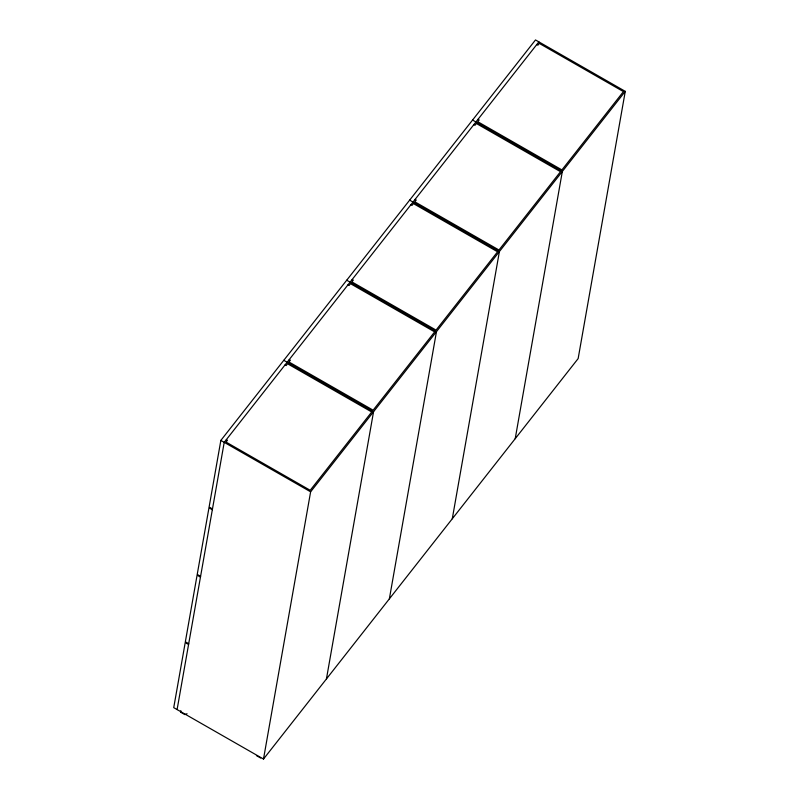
<?xml version="1.0" encoding="UTF-8"?>
<svg xmlns="http://www.w3.org/2000/svg" width="799" height="799" viewBox="0 0 799 799"><rect width="100%" height="100%" fill="white"/><g stroke="black" fill="none" stroke-linecap="round" stroke-linejoin="round"><path stroke-width="1.2" d="M188.584 644.463L185.218 642.536L173.733 707.644L263.5 759.05L578.146 358.591L625.267 91.356L535.5 39.95L220.854 440.409L209.108 507.035L212.474 508.963M177.098 709.572L224.219 442.336L538.866 41.878M180.834 710.661L180.574 712.159L184.839 714.596L187.046 713.747M263.5 759.05L310.621 491.814L625.267 91.356M326.431 678.96L373.552 411.725L283.785 360.319M389.363 598.87L436.474 331.635L346.716 280.219M452.284 518.781L499.405 251.545L409.637 200.13M515.215 438.681L562.336 171.445L472.569 120.04M536.768 44.544L537.887 45.193L539.285 43.406L623.44 91.605L561.917 169.917L477.762 121.718L479.16 119.94L478.032 119.301M473.837 124.634L474.966 125.283L476.364 123.505L560.518 171.695L498.985 250.007L414.831 201.817L416.229 200.03L415.11 199.39M410.906 204.734L412.034 205.373L413.433 203.595L497.587 251.785L436.054 330.097L351.9 281.907L353.298 280.129L352.179 279.48M347.984 284.824L349.103 285.463L350.501 283.685L434.656 331.885L373.123 410.187L288.968 361.997L290.367 360.219L289.248 359.57M285.053 364.913L286.172 365.552L287.57 363.775L371.725 411.974L310.202 490.286L226.047 442.087L227.445 440.309L226.317 439.66M220.854 440.409L310.621 491.814M212.344 509.712L208.978 507.784L197.223 574.411L200.599 576.339M200.459 577.088L197.093 575.16L185.348 641.787L188.714 643.714M256.439 755.614L260.704 758.051"/></g></svg>
